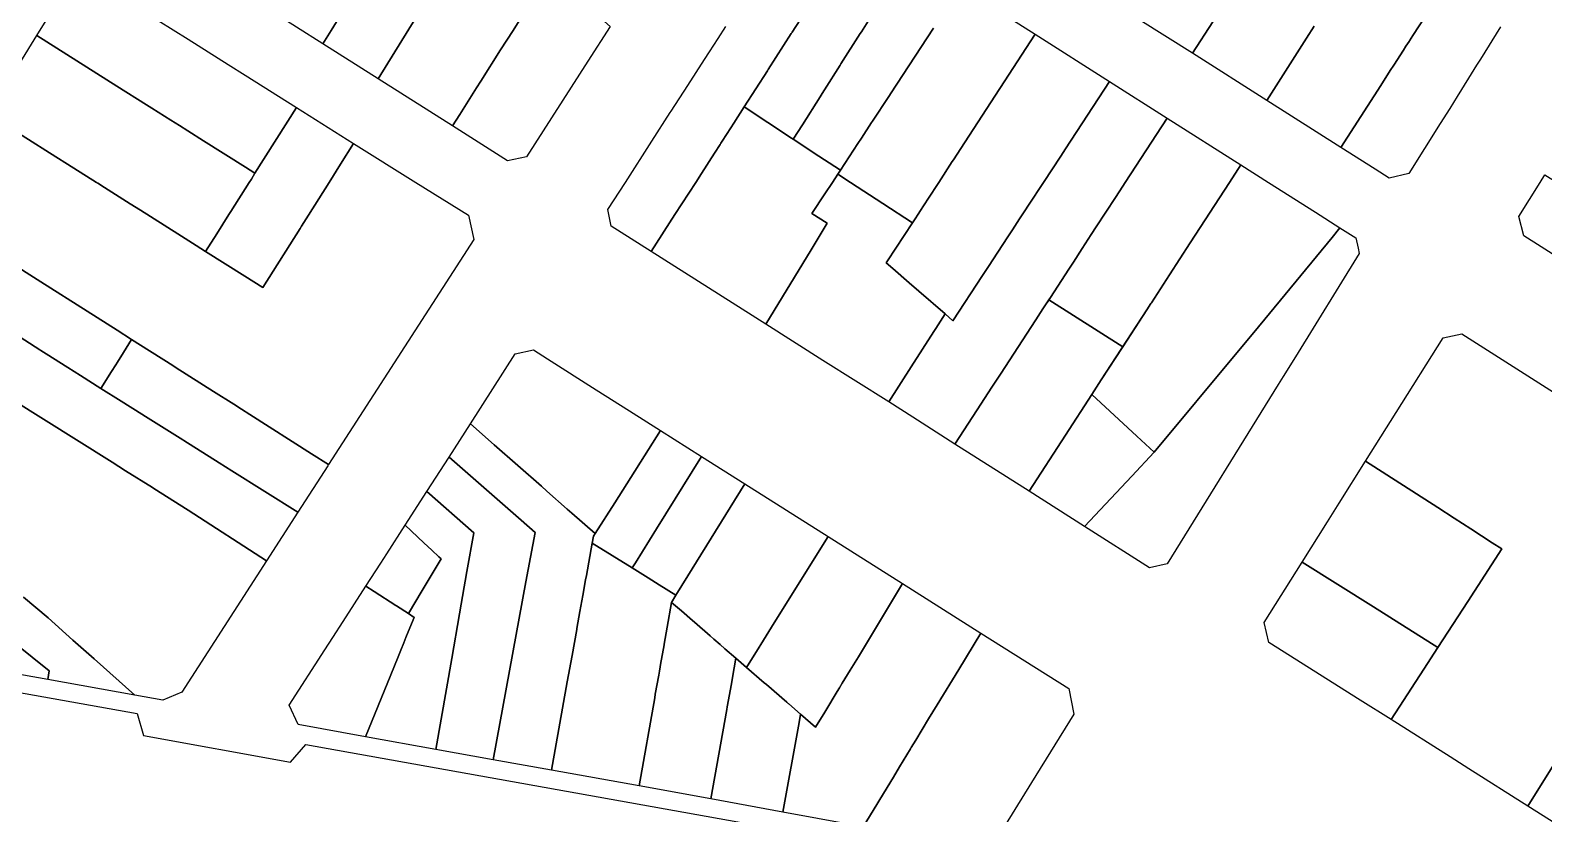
# Model space of a CAD drawing. Header units: metres. Extents: x 3 to 1005126, y 39 to 4383651.
# Drawn here: x 490478 to 490633.2, y 4370730.5 to 4370810.8 of the extents above; entities that cross this region are included whole.
import ezdxf

# ---------------------------------------------------------------- set-up
doc = ezdxf.new("R2010")
doc.units = ezdxf.units.M
doc.header["$MEASUREMENT"] = 0
doc.layers.add('TM_Llucmajor', color=7, linetype='Continuous')

msp = doc.modelspace()

# ---------------------------------------------------------------- linework, layer by layer
at = {"layer": 'TM_Llucmajor', "linetype": 'Continuous', "flags": 128}
for points in [[(490597.2, 4370808.47), (490591.83, 4370811.88), (490596.66, 4370819.33), (490598.6, 4370822.32), (490599.65, 4370823.94), (490602.61, 4370828.5), (490604.83, 4370831.92), (490609.13, 4370829.02), (490610.04, 4370828.41), (490609.17, 4370827.06), (490607.89, 4370825.07), (490607.85, 4370825.01), (490606.02, 4370822.16), (490604.95, 4370820.5), (490604.31, 4370819.51), (490604.24, 4370819.4), (490603.83, 4370818.77), (490603.62, 4370818.44), (490601.97, 4370815.88), (490601.37, 4370814.94), (490597.2, 4370808.47)], [(490494.53, 4370818.01), (490487.95, 4370822.19), (490487.41, 4370824.26), (490489.9, 4370828.24), (490497.84, 4370823.15), (490501.14, 4370821.04), (490501.41, 4370820.87), (490503.52, 4370819.52), (490504.75, 4370818.73), (490505.18, 4370818.46), (490511.25, 4370814.57), (490509.73, 4370812.13), (490508.9, 4370810.81), (490508.04, 4370809.44), (490494.53, 4370818.01)], [(490513.7, 4370805.86), (490508.04, 4370809.44), (490508.9, 4370810.81), (490509.73, 4370812.13), (490511.25, 4370814.57), (490513.06, 4370817.46), (490513.11, 4370817.55), (490513.49, 4370818.15), (490514.36, 4370819.53), (490514.71, 4370820.09), (490515.68, 4370821.64), (490516.06, 4370822.25), (490517.9, 4370821.1), (490519.15, 4370820.32), (490521.22, 4370819.02), (490521.67, 4370818.67), (490521.06, 4370817.68), (490520.35, 4370816.55), (490519.74, 4370815.57), (490518.71, 4370813.92), (490518.58, 4370813.7), (490517.59, 4370812.12), (490513.7, 4370805.86)], [(490486.91, 4370805.12), (490478.71, 4370810.29), (490482.88, 4370817.04), (490491.16, 4370811.84), (490494.22, 4370809.92), (490498.34, 4370807.33), (490500.07, 4370806.24), (490505.34, 4370802.91), (490501.08, 4370796.17), (490500.1, 4370796.79), (490495.81, 4370799.5), (490494.19, 4370800.52), (490493.34, 4370801.06), (490492.44, 4370801.63), (490490.5, 4370802.86), (490489.97, 4370803.19), (490486.91, 4370805.12)], [(490535.22, 4370807.65), (490528.93, 4370797.86), (490526.99, 4370797.46), (490521.35, 4370801.03), (490522.09, 4370802.21), (490523.81, 4370804.92), (490524.24, 4370805.6), (490526.27, 4370808.82), (490527.54, 4370810.82), (490528.79, 4370812.8), (490529.04, 4370813.2), (490529.8, 4370814.4), (490531.3, 4370816.78), (490533.65, 4370814.68), (490537.51, 4370811.22), (490535.22, 4370807.65)], [(490484.82, 4370795.24), (490481.85, 4370797.11), (490480.66, 4370797.86), (490473.72, 4370802.24), (490478.71, 4370810.29), (490486.91, 4370805.12), (490489.97, 4370803.19), (490490.5, 4370802.86), (490492.44, 4370801.63), (490493.34, 4370801.06), (490494.19, 4370800.52), (490495.81, 4370799.5), (490500.1, 4370796.79), (490501.08, 4370796.17), (490500.71, 4370795.58), (490500.49, 4370795.24), (490498.61, 4370792.26), (490498.41, 4370791.94), (490497.16, 4370789.96), (490496.02, 4370788.16), (490495.04, 4370788.78), (490493.16, 4370789.97), (490489.34, 4370792.38), (490488.28, 4370793.05), (490485.65, 4370794.72), (490484.96, 4370795.15), (490484.82, 4370795.24)], [(490568.16, 4370784.95), (490566.48, 4370786.41), (490565.82, 4370786.99), (490565.95, 4370787.19), (490568.49, 4370791.08), (490568.83, 4370791.61), (490569.01, 4370791.89), (490569.39, 4370792.47), (490569.56, 4370792.73), (490570.99, 4370794.93), (490571.06, 4370795.04), (490571.19, 4370795.24), (490572.58, 4370797.37), (490572.7, 4370797.56), (490573.84, 4370799.31), (490581.08, 4370810.45), (490588.72, 4370805.59), (490584.18, 4370798.67), (490583.71, 4370797.94), (490581.94, 4370795.24), (490581.39, 4370794.4), (490580.95, 4370793.72), (490579.49, 4370791.5), (490578.76, 4370790.39), (490578.29, 4370789.67), (490577.78, 4370788.88), (490576.74, 4370787.3), (490576.36, 4370786.71), (490575.69, 4370785.69), (490572.65, 4370781.06), (490571.84, 4370781.75), (490569.16, 4370784.08), (490568.16, 4370784.95)], [(490572.86, 4370768.42), (490568.53, 4370771.16), (490566.06, 4370772.73), (490568.38, 4370776.35), (490570.7, 4370779.97), (490570.88, 4370780.25), (490571.84, 4370781.75), (490572.65, 4370781.06), (490575.69, 4370785.69), (490576.36, 4370786.71), (490576.74, 4370787.3), (490577.78, 4370788.88), (490578.29, 4370789.67), (490578.76, 4370790.39), (490579.49, 4370791.5), (490580.95, 4370793.72), (490581.39, 4370794.4), (490581.94, 4370795.24), (490583.71, 4370797.94), (490584.18, 4370798.67), (490588.72, 4370805.59), (490594.62, 4370801.84), (490590.32, 4370795.24), (490590.06, 4370794.84), (490589.31, 4370793.68), (490587.35, 4370790.68), (490586.84, 4370789.89), (490585.9, 4370788.45), (490585, 4370787.06), (490584.54, 4370786.35), (490582.65, 4370783.45), (490581.88, 4370782.27), (490581.15, 4370781.15), (490577.53, 4370775.59), (490576.65, 4370774.24), (490575.15, 4370771.94), (490572.86, 4370768.42)], [(490500.05, 4370785.62), (490496.02, 4370788.16), (490497.16, 4370789.96), (490498.41, 4370791.94), (490498.61, 4370792.26), (490500.49, 4370795.24), (490500.71, 4370795.58), (490501.08, 4370796.17), (490505.34, 4370802.91), (490511.19, 4370799.21), (490509.86, 4370797.11), (490508.68, 4370795.24), (490506.56, 4370791.88), (490505.84, 4370790.74), (490505.71, 4370790.53), (490501.88, 4370784.46), (490500.05, 4370785.62)], [(490553.47, 4370780.71), (490541.72, 4370788.15), (490544.15, 4370791.94), (490546.28, 4370795.24), (490546.86, 4370796.14), (490548.21, 4370798.25), (490548.77, 4370799.12), (490548.86, 4370799.25), (490549, 4370799.48), (490549.86, 4370800.82), (490550.17, 4370801.31), (490551.25, 4370802.98), (490556.11, 4370799.78), (490556.27, 4370799.67), (490557.56, 4370798.83), (490558.33, 4370798.32), (490561.11, 4370796.5), (490560.84, 4370796.09), (490560.29, 4370795.24), (490559.51, 4370794.05), (490558.18, 4370792.04), (490559.77, 4370791.05), (490558.11, 4370788.34), (490553.47, 4370780.71)], [(490585, 4370787.06), (490585.9, 4370788.45), (490586.84, 4370789.89), (490587.35, 4370790.68), (490589.31, 4370793.68), (490590.06, 4370794.84), (490590.32, 4370795.24), (490594.62, 4370801.84), (490602.17, 4370797.05), (490601, 4370795.24), (490596.98, 4370789.05), (490594.85, 4370785.77), (490593, 4370782.91), (490592.94, 4370782.82), (490592.52, 4370782.17), (490590.06, 4370778.38), (490582.49, 4370783.19), (490582.65, 4370783.45), (490584.54, 4370786.35), (490585, 4370787.06)], [(490609.83, 4370792.18), (490612.33, 4370790.59), (490611.52, 4370789.6), (490603.52, 4370779.87), (490601.94, 4370777.97), (490593.29, 4370767.59), (490591.5, 4370769.24), (490586.88, 4370773.49), (490587.86, 4370775), (490592.52, 4370782.17), (490592.94, 4370782.82), (490593, 4370782.91), (490594.85, 4370785.77), (490596.98, 4370789.05), (490601, 4370795.24), (490602.17, 4370797.05), (490605.02, 4370795.24), (490609.83, 4370792.18)], [(490566.06, 4370772.73), (490559.32, 4370777), (490553.47, 4370780.71), (490558.11, 4370788.34), (490559.77, 4370791.05), (490558.18, 4370792.04), (490559.51, 4370794.05), (490560.29, 4370795.24), (490560.84, 4370796.09), (490561.83, 4370795.44), (490562.09, 4370795.27), (490562.14, 4370795.24), (490565.45, 4370793.06), (490568.49, 4370791.08), (490565.95, 4370787.19), (490565.82, 4370786.99), (490566.48, 4370786.41), (490568.16, 4370784.95), (490569.16, 4370784.08), (490571.84, 4370781.75), (490570.88, 4370780.25), (490570.7, 4370779.97), (490568.38, 4370776.35), (490566.06, 4370772.73)], [(490648.56, 4370778.78), (490641.07, 4370783.52), (490637.86, 4370785.55), (490637.29, 4370785.91), (490631.19, 4370789.76), (490630.68, 4370791.76), (490632.86, 4370795.24), (490633.36, 4370796.03), (490634.61, 4370795.24), (490640.74, 4370791.38), (490640.83, 4370791.32), (490641.15, 4370791.12), (490641.31, 4370791.02), (490644.52, 4370789), (490645.36, 4370788.47), (490646.82, 4370787.55), (490647.14, 4370787.35), (490647.98, 4370786.82), (490650.26, 4370785.38), (490652.02, 4370784.27), (490648.56, 4370778.78)], [(490472.47, 4370782.31), (490470.28, 4370783.72), (490464.55, 4370787.43), (490467.61, 4370792.37), (490474.45, 4370788.03), (490475.63, 4370787.28), (490479.12, 4370785.06), (490483.88, 4370782.04), (490486.94, 4370780.09), (490488.43, 4370779.14), (490487.6, 4370777.82), (490486.97, 4370776.81), (490486.8, 4370776.54), (490486.36, 4370775.84), (490485.28, 4370774.13), (490483.18, 4370775.45), (490481.9, 4370776.26), (490479.67, 4370777.66), (490479.11, 4370778.01), (490479.03, 4370778.06), (490475.96, 4370780.05), (490472.47, 4370782.31)], [(490612.33, 4370790.59), (490613.95, 4370789.56), (490614.19, 4370788.5), (490614.32, 4370787.94), (490607.77, 4370777.37), (490606.52, 4370775.35), (490606, 4370774.51), (490594.62, 4370756.15), (490592.82, 4370755.73), (490586.15, 4370759.97), (490590.98, 4370765.13), (490593.29, 4370767.59), (490601.94, 4370777.97), (490603.52, 4370779.87), (490611.52, 4370789.6), (490612.33, 4370790.59)], [(490590.06, 4370778.38), (490587.86, 4370775), (490586.88, 4370773.49), (490584.18, 4370769.33), (490580.46, 4370763.59), (490572.86, 4370768.42), (490575.15, 4370771.94), (490576.65, 4370774.24), (490577.53, 4370775.59), (490581.15, 4370781.15), (490581.88, 4370782.27), (490582.49, 4370783.19), (490590.06, 4370778.38)], [(490487.37, 4370772.82), (490485.28, 4370774.13), (490486.36, 4370775.84), (490486.8, 4370776.54), (490486.97, 4370776.81), (490487.6, 4370777.82), (490488.43, 4370779.14), (490490.28, 4370777.97), (490490.55, 4370777.8), (490492.65, 4370776.47), (490493.01, 4370776.24), (490496.83, 4370773.81), (490498.9, 4370772.5), (490499.7, 4370771.99), (490500.55, 4370771.45), (490506.87, 4370767.43), (490508.62, 4370766.32), (490508.54, 4370766.19), (490505.47, 4370761.43), (490498.71, 4370765.68), (490497.41, 4370766.5), (490493.79, 4370768.78), (490493.68, 4370768.85), (490489.85, 4370771.26), (490489.48, 4370771.49), (490487.37, 4370772.82)], [(490531, 4370763.6), (490530.45, 4370764.09), (490525.62, 4370768.34), (490523.17, 4370770.5), (490527.77, 4370777.65), (490529.63, 4370778.06), (490531.07, 4370777.15), (490536.08, 4370773.98), (490539.47, 4370771.83), (490542.68, 4370769.8), (490537.97, 4370762.4), (490535.95, 4370759.24), (490533.56, 4370761.34), (490533.09, 4370761.76), (490531, 4370763.6)], [(490593.29, 4370767.59), (490590.98, 4370765.13), (490586.15, 4370759.97), (490580.46, 4370763.59), (490584.18, 4370769.33), (490586.88, 4370773.49), (490591.5, 4370769.24), (490593.29, 4370767.59)], [(490528.37, 4370760.61), (490520.98, 4370767.07), (490523.17, 4370770.5), (490525.62, 4370768.34), (490530.45, 4370764.09), (490531, 4370763.6), (490533.09, 4370761.76), (490533.56, 4370761.34), (490535.95, 4370759.24), (490535.78, 4370758.98), (490535.65, 4370758.26), (490535.06, 4370754.94), (490534.98, 4370754.49), (490534.69, 4370752.9), (490534.39, 4370751.24), (490534.08, 4370749.5), (490534.07, 4370749.42), (490533.59, 4370746.75), (490533.1, 4370744.03), (490531.48, 4370734.98), (490525.51, 4370736.05), (490528.86, 4370754.28), (490529.8, 4370759.36), (490528.37, 4370760.61)], [(490539.75, 4370755.72), (490535.65, 4370758.26), (490535.78, 4370758.98), (490535.95, 4370759.24), (490537.97, 4370762.4), (490542.68, 4370769.8), (490546.86, 4370767.16), (490542.25, 4370759.74), (490540.09, 4370756.26), (490539.75, 4370755.72)], [(490523.53, 4370759.32), (490518.71, 4370763.55), (490520.98, 4370767.07), (490528.37, 4370760.61), (490529.8, 4370759.36), (490528.86, 4370754.28), (490525.51, 4370736.05), (490519.64, 4370737.1), (490521.26, 4370746.44), (490522.05, 4370751), (490522.53, 4370753.78), (490522.63, 4370754.37), (490522.8, 4370755.34), (490523.53, 4370759.32)], [(490542.52, 4370754), (490541.41, 4370754.69), (490539.75, 4370755.72), (490540.09, 4370756.26), (490542.25, 4370759.74), (490546.86, 4370767.16), (490551.32, 4370764.33), (490544.41, 4370753.2), (490544.24, 4370752.93), (490542.52, 4370754)], [(490612.12, 4370754.02), (490608.46, 4370756.32), (490611.05, 4370760.43), (490612.26, 4370762.35), (490614.97, 4370766.66), (490622.37, 4370761.9), (490624.05, 4370760.82), (490625.76, 4370759.72), (490627.94, 4370758.31), (490628.94, 4370757.67), (490625.45, 4370752.29), (490622.38, 4370747.57), (490617.45, 4370750.67), (490615.77, 4370751.73), (490612.12, 4370754.02)], [(490516.48, 4370760.09), (490518.71, 4370763.55), (490523.53, 4370759.32), (490522.8, 4370755.34), (490522.63, 4370754.37), (490522.53, 4370753.78), (490522.05, 4370751), (490521.26, 4370746.44), (490519.64, 4370737.1), (490512.42, 4370738.41), (490515.02, 4370744.77), (490515.76, 4370746.6), (490516.04, 4370747.28), (490516.36, 4370748.06), (490516.56, 4370748.58), (490516.96, 4370749.58), (490517.41, 4370750.65), (490516.81, 4370751.04), (490518.23, 4370753.42), (490520.16, 4370756.67), (490519.95, 4370756.87), (490519.22, 4370757.54), (490518.4, 4370758.3), (490516.48, 4370760.09)], [(490545.93, 4370750.34), (490544.8, 4370751.32), (490543.79, 4370752.19), (490544.24, 4370752.93), (490544.41, 4370753.2), (490551.32, 4370764.33), (490559.84, 4370758.94), (490554.33, 4370750.08), (490552.96, 4370747.88), (490552.79, 4370747.61), (490551.49, 4370745.52), (490550.67, 4370746.23), (490550.4, 4370746.46), (490549.27, 4370747.44), (490548.78, 4370747.87), (490548.14, 4370748.42), (490547.76, 4370748.75), (490546.14, 4370750.16), (490545.93, 4370750.34)], [(490516.81, 4370751.04), (490515.6, 4370751.82), (490515.54, 4370751.86), (490513.31, 4370753.31), (490512.46, 4370753.86), (490513.97, 4370756.2), (490514.6, 4370757.18), (490516.48, 4370760.09), (490518.4, 4370758.3), (490519.22, 4370757.54), (490519.95, 4370756.87), (490520.16, 4370756.67), (490518.23, 4370753.42), (490516.81, 4370751.04)], [(490553.3, 4370743.95), (490551.49, 4370745.52), (490552.79, 4370747.61), (490552.96, 4370747.88), (490554.33, 4370750.08), (490559.84, 4370758.94), (490567.48, 4370754.12), (490562.95, 4370746.62), (490562.11, 4370745.24), (490561.3, 4370743.91), (490561.02, 4370743.44), (490560.79, 4370743.06), (490559.62, 4370741.12), (490559.52, 4370740.95), (490558.57, 4370739.39), (490557.03, 4370740.72), (490555.81, 4370741.78), (490555.75, 4370741.83), (490555.61, 4370741.95), (490553.52, 4370743.76), (490553.3, 4370743.95)], [(490540.46, 4370733.37), (490531.48, 4370734.98), (490533.1, 4370744.03), (490533.59, 4370746.75), (490534.07, 4370749.42), (490534.08, 4370749.5), (490534.39, 4370751.24), (490534.69, 4370752.9), (490534.98, 4370754.49), (490535.06, 4370754.94), (490535.65, 4370758.26), (490539.75, 4370755.72), (490541.41, 4370754.69), (490542.52, 4370754), (490544.24, 4370752.93), (490543.79, 4370752.19), (490543.35, 4370749.66), (490543.04, 4370747.9), (490543.03, 4370747.83), (490542.67, 4370745.81), (490542.63, 4370745.58), (490542.55, 4370745.15), (490542.48, 4370744.73), (490542.13, 4370742.78), (490542.07, 4370742.42), (490540.46, 4370733.37)], [(490614.4, 4370742.17), (490605.03, 4370748.09), (490604.58, 4370750.14), (490608.46, 4370756.32), (490612.12, 4370754.02), (490615.77, 4370751.73), (490617.45, 4370750.67), (490622.38, 4370747.57), (490620.92, 4370745.33), (490617.57, 4370740.17), (490614.4, 4370742.17)], [(490512.42, 4370738.41), (490505.52, 4370739.66), (490504.6, 4370741.66), (490508.24, 4370747.31), (490509.07, 4370748.6), (490510.12, 4370750.23), (490512.46, 4370753.86), (490513.31, 4370753.31), (490515.54, 4370751.86), (490515.6, 4370751.82), (490516.81, 4370751.04), (490517.41, 4370750.65), (490516.96, 4370749.58), (490516.56, 4370748.58), (490516.36, 4370748.06), (490516.04, 4370747.28), (490515.76, 4370746.6), (490515.02, 4370744.77), (490512.42, 4370738.41)], [(490547.81, 4370732.05), (490540.46, 4370733.37), (490542.07, 4370742.42), (490542.13, 4370742.78), (490542.48, 4370744.73), (490542.55, 4370745.15), (490542.63, 4370745.58), (490542.67, 4370745.81), (490543.03, 4370747.83), (490543.04, 4370747.9), (490543.35, 4370749.66), (490543.79, 4370752.19), (490544.8, 4370751.32), (490545.93, 4370750.34), (490546.14, 4370750.16), (490547.76, 4370748.75), (490548.14, 4370748.42), (490548.78, 4370747.87), (490549.27, 4370747.44), (490550.4, 4370746.46), (490550.06, 4370744.5), (490549.94, 4370743.84), (490549.51, 4370741.47), (490549.47, 4370741.21), (490547.81, 4370732.05)], [(490569.23, 4370728.14), (490563.45, 4370729.19), (490564.84, 4370731.47), (490565.14, 4370731.97), (490566.54, 4370734.27), (490567.18, 4370735.33), (490568.31, 4370737.19), (490568.38, 4370737.31), (490568.85, 4370738.08), (490570.16, 4370740.24), (490571.04, 4370741.69), (490573.25, 4370745.32), (490575.51, 4370749.05), (490584.52, 4370743.36), (490585.04, 4370740.72), (490580.71, 4370733.74), (490577.28, 4370728.2), (490574.81, 4370727.12), (490569.23, 4370728.14)], [(490555.21, 4370730.7), (490547.81, 4370732.05), (490549.47, 4370741.21), (490549.51, 4370741.47), (490549.94, 4370743.84), (490550.06, 4370744.5), (490550.4, 4370746.46), (490550.67, 4370746.23), (490551.49, 4370745.52), (490553.3, 4370743.95), (490553.52, 4370743.76), (490555.61, 4370741.95), (490555.75, 4370741.83), (490555.81, 4370741.78), (490557.03, 4370740.72), (490556.87, 4370739.87), (490555.21, 4370730.7)]]:
    msp.add_lwpolyline(points, close=True, dxfattribs=at)
for points in [[(490573.45, 4370815.3), (490581.08, 4370810.45), (490573.84, 4370799.31), (490572.7, 4370797.56), (490572.58, 4370797.37), (490571.19, 4370795.24), (490571.06, 4370795.04), (490570.99, 4370794.93), (490569.56, 4370792.73), (490569.39, 4370792.47), (490569.01, 4370791.89), (490568.83, 4370791.61), (490568.49, 4370791.08), (490565.45, 4370793.06), (490562.14, 4370795.24), (490562.09, 4370795.27), (490561.83, 4370795.44), (490561.83, 4370795.44), (490560.84, 4370796.09), (490561.11, 4370796.5), (490562.91, 4370799.24), (490563.26, 4370799.77), (490564.31, 4370801.37), (490564.4, 4370801.51), (490566.07, 4370804.06), (490566.13, 4370804.16), (490566.24, 4370804.31), (490570.66, 4370811.04)], [(490609.69, 4370811.26), (490608.91, 4370810.03), (490604.85, 4370803.62), (490604.85, 4370803.62), (490597.2, 4370808.47), (490601.37, 4370814.94)], [(490558.17, 4370813.75), (490556.17, 4370810.64), (490556.13, 4370810.58), (490556.07, 4370810.49), (490553.7, 4370806.8), (490553.62, 4370806.67), (490551.25, 4370802.98), (490550.17, 4370801.31), (490549.86, 4370800.82), (490549, 4370799.48), (490548.86, 4370799.25), (490548.77, 4370799.12), (490548.21, 4370798.25), (490546.86, 4370796.14), (490546.28, 4370795.24), (490544.15, 4370791.94), (490541.72, 4370788.15), (490541.72, 4370788.15), (490537.61, 4370790.76), (490537.27, 4370792.45), (490539.07, 4370795.24), (490541.78, 4370799.45), (490543.67, 4370802.39), (490543.76, 4370802.54), (490545.46, 4370805.17), (490547.17, 4370807.82), (490547.69, 4370808.62), (490548.57, 4370809.99), (490549.36, 4370811.22)], [(490563.96, 4370811.77), (490563.26, 4370810.68), (490563.15, 4370810.51), (490561.17, 4370807.39), (490561.09, 4370807.26), (490559.49, 4370804.73), (490559.25, 4370804.36), (490559.04, 4370804.02), (490557.21, 4370801.14), (490556.27, 4370799.67), (490556.27, 4370799.67), (490556.11, 4370799.78), (490551.25, 4370802.98), (490553.62, 4370806.67), (490553.7, 4370806.8), (490556.07, 4370810.49), (490556.13, 4370810.58), (490556.17, 4370810.64), (490558.17, 4370813.75)], [(490528.79, 4370812.8), (490527.54, 4370810.82), (490526.27, 4370808.82), (490524.24, 4370805.6), (490523.81, 4370804.92), (490522.09, 4370802.21), (490521.35, 4370801.03), (490521.35, 4370801.03), (490513.7, 4370805.86), (490517.59, 4370812.12)], [(490570.66, 4370811.04), (490566.24, 4370804.31), (490566.13, 4370804.16), (490566.07, 4370804.06), (490564.4, 4370801.51), (490564.31, 4370801.37), (490563.26, 4370799.77), (490562.91, 4370799.24), (490561.11, 4370796.5), (490558.33, 4370798.32), (490558.33, 4370798.32), (490557.56, 4370798.83), (490556.27, 4370799.67), (490557.21, 4370801.14), (490559.04, 4370804.02), (490559.25, 4370804.36), (490559.49, 4370804.73), (490561.09, 4370807.26), (490561.17, 4370807.39), (490563.15, 4370810.51), (490563.26, 4370810.68), (490563.96, 4370811.77)], [(490621.03, 4370812.18), (490619.82, 4370810.31), (490619.47, 4370809.76), (490619.42, 4370809.69), (490619.1, 4370809.19), (490618.84, 4370808.79), (490617.86, 4370807.27), (490617.49, 4370806.7), (490616.51, 4370805.18), (490612.41, 4370798.82), (490612.41, 4370798.82), (490604.85, 4370803.62), (490608.91, 4370810.03), (490609.69, 4370811.26)], [(490628.8, 4370811.17), (490626.74, 4370807.87), (490626.35, 4370807.25), (490625.52, 4370805.92), (490624.34, 4370804.04), (490623.59, 4370802.83), (490622.62, 4370801.28), (490619.41, 4370796.14), (490617.37, 4370795.67), (490615.93, 4370796.58), (490615.93, 4370796.58), (490612.41, 4370798.82), (490616.51, 4370805.18), (490617.49, 4370806.7), (490617.86, 4370807.27), (490618.84, 4370808.79), (490619.1, 4370809.19), (490619.42, 4370809.69), (490619.47, 4370809.76), (490619.82, 4370810.31), (490621.03, 4370812.18)], [(490473.72, 4370802.24), (490480.66, 4370797.86), (490481.85, 4370797.11), (490484.82, 4370795.24), (490484.96, 4370795.15), (490485.65, 4370794.72), (490488.28, 4370793.05), (490489.34, 4370792.38), (490493.16, 4370789.97), (490495.04, 4370788.78), (490496.02, 4370788.16), (490500.05, 4370785.62), (490501.88, 4370784.46), (490505.71, 4370790.53), (490505.84, 4370790.74), (490506.56, 4370791.88), (490508.68, 4370795.24), (490509.86, 4370797.11), (490511.19, 4370799.21), (490517.58, 4370795.24), (490522.98, 4370791.88), (490523.53, 4370789.37), (490508.62, 4370766.32), (490506.87, 4370767.43), (490500.55, 4370771.45), (490499.7, 4370771.99), (490498.9, 4370772.5), (490496.83, 4370773.81), (490493.01, 4370776.24), (490492.65, 4370776.47), (490490.55, 4370777.8), (490490.28, 4370777.97), (490488.43, 4370779.14), (490486.94, 4370780.09), (490483.88, 4370782.04), (490479.12, 4370785.06), (490475.63, 4370787.28)], [(490178.32, 4370796.34), (490353.42, 4370764.89), (490354.36, 4370762.62), (490368.64, 4370760.09), (490409.54, 4370752.88), (490410.99, 4370754.79), (490430.12, 4370751.31), (490430.88, 4370749.03), (490444.33, 4370746.49), (490444.38, 4370746.48), (490445.18, 4370746.47), (490446.86, 4370748.31), (490489.01, 4370740.81), (490489.65, 4370738.54), (490504.73, 4370735.82), (490506.28, 4370737.61), (490570.83, 4370726.06), (490571.62, 4370723.79), (490574.04, 4370723.75), (490576.71, 4370725.04), (490630.22, 4370715.11), (490663.51, 4370708.96)], [(490475.96, 4370780.05), (490479.03, 4370778.06), (490479.11, 4370778.01), (490479.67, 4370777.66), (490481.9, 4370776.26), (490483.18, 4370775.45), (490485.28, 4370774.13), (490487.37, 4370772.82), (490489.48, 4370771.49), (490489.85, 4370771.26), (490493.68, 4370768.85), (490493.79, 4370768.78), (490497.41, 4370766.5), (490498.71, 4370765.68), (490505.47, 4370761.43), (490502.26, 4370756.46), (490494.24, 4370761.63), (490490.7, 4370763.86), (490490.56, 4370763.95), (490487.81, 4370765.68), (490486.43, 4370766.55), (490476.02, 4370773.1)], [(490634.95, 4370736.66), (490631.59, 4370731.31), (490625.54, 4370735.13), (490623.62, 4370736.35), (490617.57, 4370740.17), (490620.92, 4370745.33), (490622.38, 4370747.57), (490625.45, 4370752.29), (490628.94, 4370757.67), (490627.94, 4370758.31), (490625.76, 4370759.72), (490624.05, 4370760.82), (490622.37, 4370761.9), (490622.37, 4370761.9), (490614.97, 4370766.66), (490618.09, 4370771.64), (490622.91, 4370779.29), (490624.82, 4370779.7), (490634.61, 4370773.5)], [(490476.02, 4370773.1), (490486.43, 4370766.55), (490487.81, 4370765.68), (490490.56, 4370763.95), (490490.7, 4370763.86), (490494.24, 4370761.63), (490502.26, 4370756.46), (490493.57, 4370742.99), (490491.63, 4370742.16), (490488.75, 4370742.68), (490484.59, 4370746.39), (490482.41, 4370748.33), (490479.87, 4370750.59), (490477.34, 4370752.72)], [(490477.34, 4370752.72), (490479.87, 4370750.59), (490482.41, 4370748.33), (490484.59, 4370746.39), (490488.75, 4370742.68), (490479.84, 4370744.28), (490479.99, 4370745.19), (490474.88, 4370749.24)], [(490562.32, 4370729.4), (490555.21, 4370730.7), (490556.87, 4370739.87), (490557.03, 4370740.72), (490558.57, 4370739.39), (490559.52, 4370740.95), (490559.62, 4370741.12), (490560.79, 4370743.06), (490561.02, 4370743.44), (490561.3, 4370743.91), (490562.11, 4370745.24), (490562.95, 4370746.62), (490567.48, 4370754.12), (490575.51, 4370749.05), (490573.25, 4370745.32), (490571.04, 4370741.69), (490570.16, 4370740.24), (490568.85, 4370738.08), (490568.38, 4370737.31), (490568.31, 4370737.19), (490567.18, 4370735.33), (490566.54, 4370734.27), (490565.14, 4370731.97), (490564.84, 4370731.47), (490563.45, 4370729.19)], [(490474.88, 4370749.24), (490479.99, 4370745.19), (490479.84, 4370744.28), (490472.71, 4370745.56)], [(490639.29, 4370726.45), (490631.59, 4370731.31), (490634.95, 4370736.66)]]:
    msp.add_lwpolyline(points, dxfattribs=at)

doc.saveas('drawing.dxf')
